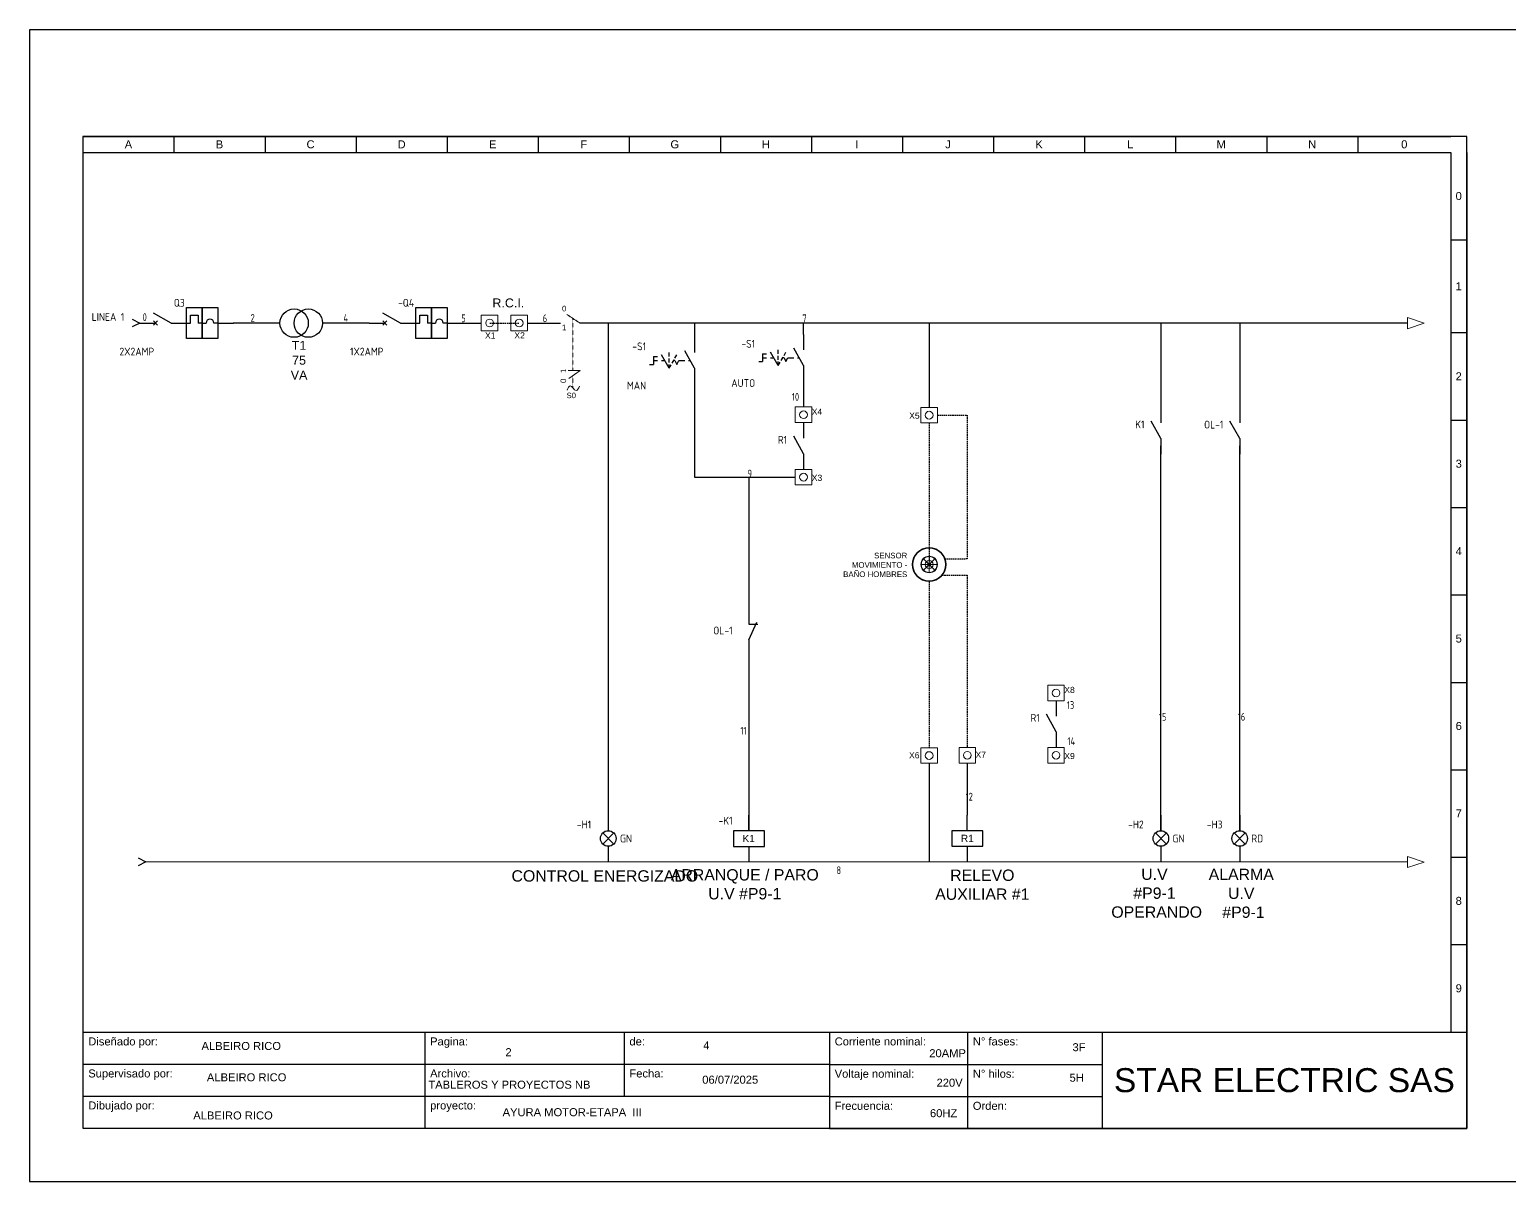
# Model space of a CAD drawing. Header units: millimetres. Extents: x 691 to 18605, y 670 to 10026.
# Drawn here: x 1794 to 2838, y 7249 to 8061 of the extents above; entities that cross this region are included whole.
import ezdxf
from ezdxf.enums import TextEntityAlignment as Align

# ---------------------------------------------------------------- set-up
doc = ezdxf.new("R2010")
doc.units = ezdxf.units.MM
for name, pattern in [('DASHED2', [0.375, 0.25, -0.125]), ('DASHEDX2', [1.5, 1, -0.5]), ('HIDDEN', [0.375, 0.25, -0.125])]:
    doc.linetypes.add(name, pattern=pattern)
for name, color, linetype in [('-DIAGRAMA', 7, 'Continuous'), ('-Electrico', 5, 'Continuous'), ('DESC', 150, 'Continuous'), ('MISC', 7, 'Continuous'), ('SYMS', 7, 'Continuous'), ('TAGS', 150, 'Continuous'), ('WIRENO', 72, 'Continuous'), ('YEL_14_THHN', 2, 'Continuous')]:
    doc.layers.add(name, color=color, linetype=linetype)
doc.styles.get("Standard").update_dxf_attribs({"font": 'arial.ttf'})
doc.styles.add('WD_IEC', font='ISOCP2.shx', dxfattribs={"width": 0.9, "height": 4})

# ---------------------------------------------------------------- blocks, each defined once
blk = doc.blocks.new('*T3')
at = {"color": 0, "linetype": 'ByBlock', "lineweight": -2}
for p, q in [((0, 0), (139.92, 0)), ((0, 0), (0, -18)), ((64.08, 0), (64.08, -18)), ((101.44, 0), (101.44, -12)), ((139.92, 0), (139.92, -18)), ((0, -6), (139.92, -6)), ((0, -12), (139.92, -12)), ((0, -18), (139.92, -18))]:
    blk.add_line(p, q, dxfattribs=at)
at = {"color": 0, "char_height": 1.5, "attachment_point": 1}
for s, insert, width in [('{\\fArial|b0|i0|c162|p34;Diseñado por:}', (1, -1), 62.0824), ('{\\fArial|b0|i0|c162|p34;Pagina:}', (65.08, -1), 35.3574), ('{\\fArial|b0|i0|c162|p34;de}:', (102.44, -1), 36.4813), ('{\\fArial|b0|i0|c162|p34;Supervisado por:}', (1, -7), 62.0824), ('{\\fArial|b0|i0|c162|p34;Archivo:}', (65.08, -7), 35.3574), ('Fecha:', (102.44, -7), 36.4813), ('Dibujado por:', (1, -13), 62.0824), ('{\\fArial|b0|i0|c162|p34;proyecto:}', (65.08, -13), 73.8387)]:
    blk.add_mtext(s, dxfattribs=dict(at, insert=insert, width=width))
blk = doc.blocks.new('*T4')
at = {"color": 0, "linetype": 'ByBlock', "lineweight": -2}
for p, q in [((0, 0), (119.48, 0)), ((0, 0), (0, -18.07)), ((25.89, 0), (25.89, -18.07)), ((51.13, 0), (51.13, -18.07)), ((119.48, 0), (119.48, -18.07)), ((0, -6.05), (51.13, -6.05)), ((0, -12.07), (51.13, -12.07)), ((0, -18.07), (119.48, -18.07))]:
    blk.add_line(p, q, dxfattribs=at)
at = {"color": 0}
for s, insert, char_height, width, attachment_point in [('Corriente nominal:', (1, -1), 1.5, 23.894, 1), ('{\\fArial|b0|i0|c162|p34;N° fases:}', (26.89, -1), 1.5, 23.2313, 1), ('Voltaje nominal:', (1, -7.05), 1.5, 23.894, 1), ('{\\fArial|b0|i0|c162|p34;N° hilos:}', (26.89, -7.05), 1.5, 23.2313, 1), ('{\\fArial|b0|i0|c162|p34;STAR ELECTRIC SAS}', (85.3, -9.04), 4.5, 66.3536, 5), ('Frecuencia:', (1, -13.07), 1.5, 23.894, 1), ('{\\fArial|b0|i0|c162|p34;Orden}:', (26.89, -13.07), 1.5, 23.2313, 1)]:
    blk.add_mtext(s, dxfattribs=dict(at, insert=insert, char_height=char_height, width=width, attachment_point=attachment_point))
blk = doc.blocks.new('CAJETIN')
for p, q in [((0, 185.97), (-259.4, 185.97)), ((-259.4, 185.97), (-259.4, 0.07)), ((-259.4, 185.97), (-2.99, 185.97)), ((-259.4, 185.97), (-259.4, 182.97)), ((-242.33, 185.97), (-242.33, 182.97)), ((-225.26, 185.97), (-225.26, 182.97)), ((-208.19, 185.97), (-208.19, 182.97)), ((-191.12, 185.97), (-191.12, 182.97)), ((-174.05, 185.97), (-174.05, 182.97)), ((-156.98, 185.97), (-156.98, 182.97)), ((-139.91, 185.97), (-139.91, 182.97)), ((-122.84, 185.97), (-122.84, 182.97)), ((-105.77, 185.97), (-105.77, 182.97)), ((-88.7, 185.97), (-88.7, 182.97)), ((-71.64, 185.97), (-71.64, 182.97)), ((-54.57, 185.97), (-54.57, 182.97)), ((-37.5, 185.97), (-37.5, 182.97)), ((-20.43, 185.97), (-20.43, 182.97)), ((0, 0.07), (0, 185.97)), ((-259.4, 182.97), (-2.99, 182.97)), ((-3, 182.97), (-3, 18.07)), ((0, 182.97), (0, 18.07)), ((-3, 166.58), (0, 166.58)), ((-3, 149.19), (0, 149.19)), ((-3, 132.8), (0, 132.8)), ((-3, 116.41), (0, 116.41)), ((-3, 100.02), (0, 100.02)), ((-3, 83.63), (0, 83.63)), ((-3, 67.24), (0, 67.24)), ((-3, 50.85), (0, 50.85)), ((-3, 34.46), (0, 34.46)), ((-3, 18.07), (0, 18.07)), ((-259.4, 0.07), (0, 0.07))]:
    blk.add_line(p, q)
blk.add_lwpolyline([(-269.4, -9.93), (10, -9.93), (10, 205.97), (-269.4, 205.97)], close=True)
for name, p in [('*T3', (-259.4, 18.07)), ('*T4', (-119.48, 18.07))]:
    blk.add_blockref(name, p)
blk.add_text('0', height=1.5).set_placement((-2.08, 174.04))
at = {"char_height": 1.5, "attachment_point": 5}
for s, insert, width in [('A', (-250.87, 184.47), 17.0695), ('B', (-233.8, 184.47), 17.0695), ('C', (-216.73, 184.47), 17.0695), ('D', (-199.66, 184.47), 17.0695), ('E', (-182.59, 184.47), 17.0695), ('F', (-165.52, 184.47), 17.0695), ('G', (-148.45, 184.47), 17.0695), ('H', (-131.38, 184.47), 17.0695), ('I', (-114.31, 184.47), 17.0695), ('J', (-97.24, 184.47), 17.0695), ('K', (-80.17, 184.47), 17.0695), ('L', (-63.1, 184.47), 17.0695), ('M', (-46.03, 184.47), 17.0695), ('N', (-28.96, 184.47), 17.0695), ('0', (-11.71, 184.47), 17.4362), ('1', (-1.5, 157.89), 3), ('2', (-1.5, 141), 3), ('3', (-1.5, 124.61), 3), ('4', (-1.5, 108.22), 3), ('5', (-1.5, 91.83), 3), ('6', (-1.5, 75.44), 3), ('7', (-1.5, 59.05), 3), ('8', (-1.5, 42.66), 3), ('9', (-1.5, 26.27), 3)]:
    blk.add_mtext(s, dxfattribs=dict(at, insert=insert, width=width))
for tag, p in [('DISEÑADO_POR', (-230.86, 14.78)), ('SUPERVISADO_POR', (-229.59, 8.32)), ('DIBUJADO_POR', (-231.25, 2.42))]:
    blk.add_attdef(tag, text='', height=1.5).set_placement(p, align=Align.MIDDLE)
for tag, p in [('PAGINA', (-180.19, 13.54)), ('DE', (-143.12, 14.83)), ('A', (-97.02, 13.49)), ('F', (-73.9, 14.47)), ('ARCHIVO', (-179.45, 8.2)), ('FECHA', (-143.31, 8.38)), ('V', (-96.96, 8.58)), ('H', (-74.46, 8.76)), ('PROYECTO', (-180.75, 3.04)), ('HZ', (-98.06, 2.87)), ('OR', (-74.83, 2.5))]:
    blk.add_attdef(tag, p, '', height=1.5)
blk = doc.blocks.new('HCB11Q9')
for p, q in [((-1.84, 0.66), (-3.16, -0.66)), ((-3.16, 0.66), (-1.84, -0.66)), ((2.5, 0), (-3.12, 3.13)), ((2.5, 0), (7.5, 0)), ((7.5, 0), (8.75, 0)), ((8.75, 0), (8.75, 2.5)), ((8.75, 2.5), (11.25, 2.5)), ((11.25, 2.5), (11.25, 0)), ((12.5, 0), (11.25, 0)), ((12.5, 0), (13.75, 0)), ((17.5, 0), (16.25, 0)), ((17.5, 0), (22.5, 0)), ((-7.5, 0), (-2.5, 0))]:
    blk.add_line(p, q)
for points in [[(7.5, 5), (12.5, 5), (12.5, -5), (7.5, -5)], [(12.5, 5), (17.5, 5), (17.5, -5), (12.5, -5)]]:
    blk.add_lwpolyline(points, close=True)
blk.add_arc((15, 0), 1.25, 0, 180)
at = {"style": 'WD_IEC'}
for tag, height, p in [('INST', 2.5, (6.95, 11.75)), ('LOC', 2.5, (6.95, 8.6)), ('TAG1', 2.5, (6.95, 5.23)), ('TERM02', 2, (22.5, 1)), ('XREF', 2.5, (-2.89, -6.93)), ('DESC1', 2.5, (-2.89, -10.4)), ('DESC2', 2.5, (-2.11, -14.11)), ('DESC3', 2.5, (-2.11, -17.81))]:
    blk.add_attdef(tag, text='', height=height, dxfattribs=at).set_placement(p, align=Align.RIGHT)
at = {"style": 'WD_IEC', "flags": 1}
for tag, p, height in [('X4TERM01', (-7.5, 0), 0.32), ('X1TERM02', (22.5, 0), 0.32), ('ASSYCODE', (17.86, -5.81), 1), ('FAMILY', (17.86, -7.31), 1), ('CATDESC', (17.86, -8.81), 1)]:
    blk.add_attdef(tag, p, '', height=height, dxfattribs=at)
at = {"style": 'WD_IEC'}
for tag, p, height in [('TERM01', (-7.5, 1), 2), ('RATING1', (-14.85, -3.47), 2.5)]:
    blk.add_attdef(tag, p, '', height=height, dxfattribs=at)
at = {"style": 'WD_IEC', "flags": 1}
for tag, p in [('X2LINK', (-0.31, 2)), ('X8LINK', (-0.31, 0.5))]:
    blk.add_attdef(tag, p, '', height=0.32, rotation=360, dxfattribs=at)
at = {"style": 'WD_IEC', "flags": 9}
for tag, p in [('MFG', (21.31, -1.98)), ('CAT', (21.31, -3.99))]:
    blk.add_attdef(tag, text='', height=1.5, dxfattribs=at).set_placement(p, align=Align.RIGHT)
blk = doc.blocks.new('HA1X3Y')
blk.add_lwpolyline([(-2.5, 1.25), (0, 0), (-2.5, -1.25)])
at = {"style": 'WD_IEC'}
blk.add_attdef('DESC1', text='', height=2.5, dxfattribs=at).set_placement((-5, 0.675), align=Align.RIGHT)
at = {"style": 'WD_IEC', "flags": 1}
blk.add_attdef('X1TERM01', (0, 0), '', height=0.32, dxfattribs=at)
at = {"style": 'WD_IEC'}
blk.add_attdef('DESC2', text='', height=2.5, dxfattribs=at).set_placement((-5, -0.675), align=Align.TOP_RIGHT)
blk = doc.blocks.new('WD_WNV')
at = {"linetype": 'Continuous', "style": 'WD_IEC', "width": 0.8}
blk.add_attdef('WIRENO', text='', height=2.5, dxfattribs=at).set_placement((-1.6, 0), align=Align.MIDDLE_RIGHT)
at = {"style": 'WD_IEC', "flags": 1}
for tag, p in [('W08USER', (-1, 0.375)), ('W04USER', (-1, 0.875)), ('W05USER', (-1, 0.75)), ('W09USER', (-1, 0.25)), ('W03USER', (-1, 1)), ('W06USER', (-1, 0.625)), ('W07USER', (-1, 0.5)), ('W02USER', (-1, 1.125)), ('W01USER', (-1, 1.25)), ('W10USER', (-1, 0.125))]:
    blk.add_attdef(tag, text='', height=0.08, dxfattribs=at).set_placement(p, align=Align.CENTER)
blk = doc.blocks.new('VLT1G')
for p, q in [((0, 7.5), (0, 2.5)), ((-1.77, -1.77), (1.77, 1.77)), ((1.77, -1.77), (-1.77, 1.77)), ((0, -2.5), (0, -7.5))]:
    blk.add_line(p, q)
blk.add_circle((0, 0), 2.5)
at = {"style": 'WD_IEC'}
for tag, p in [('INST', (-5.5, 10.25)), ('TAG1', (-5.5, 3.25)), ('LOC', (-5.5, 6.75)), ('DESC1', (-5.5, -6.35)), ('DESC2', (-5.5, -9.85)), ('DESC3', (-5.5, -13.35))]:
    blk.add_attdef(tag, text='', height=2.5, dxfattribs=at).set_placement(p, align=Align.RIGHT)
blk.add_attdef('TERM01', text='', height=2, rotation=90, dxfattribs=at).set_placement((-1, 7.5), align=Align.RIGHT)
at = {"style": 'WD_IEC', "flags": 1}
for tag, p, height in [('X2TERM01', (0, 7.5), 0.32), ('X4LINK', (-3, 0), 0.32), ('X1LINK', (3, 0), 0.32), ('ASSYCODE', (1, -4), 1), ('FAMILY', (1, -5.5), 1), ('X8TERM02', (0, -7.5), 0.32), ('CATDESC', (1, -7), 1)]:
    blk.add_attdef(tag, p, '', height=height, dxfattribs=at)
at = {"style": 'WD_IEC', "flags": 9}
for tag, p in [('MFG', (-6, -0.25)), ('CAT', (-6, -2.75))]:
    blk.add_attdef(tag, text='', height=1.5, dxfattribs=at).set_placement(p, align=Align.RIGHT)
at = {"style": 'WD_IEC'}
blk.add_attdef('TERM02', (-1, -7.5), '', height=2, rotation=90, dxfattribs=at)
at = {"lineweight": 13, "style": 'WD_IEC'}
blk.add_attdef('COLOR', text='', height=2.5, dxfattribs=at).set_placement((3.75, 0), align=Align.MIDDLE_LEFT)
at = {"lineweight": 15, "style": 'WD_IEC'}
for tag, p in [('WDTAGALT', (-5.5, -21)), ('XREF', (-5.5, -18))]:
    blk.add_attdef(tag, text='', height=2.5, dxfattribs=at).set_placement(p, align=Align.RIGHT)
blk = doc.blocks.new('VSS113')
for p, q in [((0, 7.5), (0, 2.5)), ((-13.12, 1.25), (-11.88, 1.25)), ((-13.12, 1.25), (-13.12, -1.25)), ((-13.12, 0), (-11.88, 0)), ((-8.12, -2.5), (-10.62, 1.83)), ((-10.62, 0), (-9.57, 0)), ((-8.12, 1.25), (-8.12, 2.5)), ((-8.12, -0.63), (-8.12, 0.62)), ((-7.19, -0.88), (-6.56, 0.21)), ((-6.25, 0), (-6.68, 0)), ((-6.25, 0.75), (-5.62, 1.83)), ((-6.25, 0), (-5.62, -1.25)), ((-5.62, -1.25), (-5, 0)), ((-5, 0), (-3.12, 0)), ((0, -2.5), (-3.12, 3.12)), ((-1.88, 0), (-1.39, 0)), ((-14.38, -1.25), (-13.12, -1.25)), ((-8.12, -2.5), (-8.12, -1.25)), ((-8.12, -2.5), (-7.5, -1.42)), ((0, -2.5), (0, -7.5))]:
    blk.add_line(p, q)
at = {"style": 'WD_IEC'}
for tag, p in [('INST', (-15.5, 9.25)), ('TAG1', (-15.5, 3.25)), ('LOC', (-15.5, 6.25)), ('DESC1', (-15.5, -9.35)), ('DESC3', (-15.5, -15.35)), ('DESC2', (-15.5, -12.35))]:
    blk.add_attdef(tag, text='', height=2.5, dxfattribs=at).set_placement(p, align=Align.RIGHT)
at = {"style": 'WD_IEC', "flags": 8}
for tag, p in [('POS1', (-10.62, 3.5)), ('POS2', (-8.12, 3.5)), ('POS3', (-5.62, 3.5))]:
    blk.add_attdef(tag, text='', height=2, rotation=90, dxfattribs=at).set_placement(p, align=Align.MIDDLE_LEFT)
at = {"style": 'WD_IEC'}
blk.add_attdef('TERM01', text='', height=2, rotation=90, dxfattribs=at).set_placement((-1, 7.5), align=Align.RIGHT)
at = {"style": 'WD_IEC', "flags": 1}
for tag, p, height in [('X2TERM01', (0, 7.5), 0.32), ('CONTACT', (0.5, 4.5), 1), ('X1LINK', (0, 0), 0.32), ('COMMON', (1.75, 3.25), 1), ('X8TERM02', (0, -7.5), 0.32), ('ASSYCODE', (1, -9), 1), ('FAMILY', (1, -10.5), 1), ('CATDESC', (1, -12), 1)]:
    blk.add_attdef(tag, p, '', height=height, dxfattribs=at)
at = {"style": 'WD_IEC', "flags": 9}
for tag, p in [('MFG', (-16, -0.25)), ('CAT', (-16, -2.75))]:
    blk.add_attdef(tag, text='', height=1.5, dxfattribs=at).set_placement(p, align=Align.RIGHT)
at = {"style": 'WD_IEC'}
blk.add_attdef('TERM02', (-1, -7.5), '', height=2, rotation=90, dxfattribs=at)
at = {"lineweight": 15, "style": 'WD_IEC'}
blk.add_attdef('XREF', text='', height=2.5, dxfattribs=at).set_placement((-15.5, -6.35), align=Align.RIGHT)
blk.add_attdef('STATE', (1.25, -6.35), '', height=2.5, dxfattribs=at)
blk = doc.blocks.new('VCR21')
for p, q in [((0, 7.5), (0, 2.5)), ((0, -2.5), (-3.12, 3.12)), ((0, -2.5), (0, -7.5))]:
    blk.add_line(p, q)
at = {"style": 'WD_IEC'}
for tag, p in [('INST', (-5.25, 6.75)), ('LOC', (-5.25, 3.75)), ('TAG2', (-5.25, 0.75)), ('DESC1', (-5.25, -6.75)), ('XREF', (-5.25, -3.75)), ('DESC2', (-5.25, -9.75)), ('DESC3', (-5.25, -12.75))]:
    blk.add_attdef(tag, text='', height=2.5, dxfattribs=at).set_placement(p, align=Align.RIGHT)
blk.add_attdef('TERM01', text='', height=2, rotation=90, dxfattribs=at).set_placement((-1, 7.5), align=Align.RIGHT)
at = {"style": 'WD_IEC', "flags": 1}
for tag, p, height in [('X2TERM01', (0, 7.5), 0.32), ('X4LINK', (-2.75, 0), 0.32), ('X1LINK', (-0.5, 0), 0.32), ('CONTACT', (4, -3.5), 1), ('FAMILY', (4, -5), 1), ('COMMON', (5.25, -4.75), 1), ('X8TERM02', (0, -7.5), 0.32)]:
    blk.add_attdef(tag, p, '', height=height, dxfattribs=at)
at = {"style": 'WD_IEC'}
blk.add_attdef('TERM02', (-1, -7.5), '', height=2, rotation=90, dxfattribs=at)
blk = doc.blocks.new('VCR22')
for p, q in [((0, 7.5), (0, 2.5)), ((0, -2.5), (2.5, 3.12)), ((0, 2.5), (2.87, 2.5)), ((0, -2.5), (0, -7.5))]:
    blk.add_line(p, q)
at = {"style": 'WD_IEC'}
for tag, p in [('INST', (-5.25, 5.25)), ('LOC', (-5.25, 2.25)), ('TAG2', (-5.25, -0.75)), ('DESC1', (-5.25, -6.75)), ('XREF', (-5.25, -3.75)), ('DESC2', (-5.25, -9.75)), ('DESC3', (-5.25, -12.75))]:
    blk.add_attdef(tag, text='', height=2.5, dxfattribs=at).set_placement(p, align=Align.RIGHT)
blk.add_attdef('TERM01', text='', height=2, rotation=90, dxfattribs=at).set_placement((-1, 7.5), align=Align.RIGHT)
at = {"style": 'WD_IEC', "flags": 1}
for tag, p, height in [('X2TERM01', (0, 7.5), 0.32), ('X4LINK', (-0.55, 0), 0.32), ('X1LINK', (1.92, 0), 0.32), ('CONTACT', (4, -3.5), 1), ('FAMILY', (4, -5), 1), ('COMMON', (5.25, -4.75), 1), ('X8TERM02', (0, -7.5), 0.32)]:
    blk.add_attdef(tag, p, '', height=height, dxfattribs=at)
at = {"style": 'WD_IEC'}
blk.add_attdef('TERM02', (-1, -7.5), '', height=2, rotation=90, dxfattribs=at)
blk = doc.blocks.new('VMS1')
for p, q in [((0, 2.5), (0, 7.5)), ((0, -2.5), (0, -7.5))]:
    blk.add_line(p, q)
blk.add_lwpolyline([(-5, 2.5), (-5, -2.5), (5, -2.5), (5, 2.5)], close=True)
at = {"style": 'WD_IEC'}
for tag, p in [('INST', (-5.25, 10.5)), ('LOC', (-5.25, 7.5)), ('TAG1', (-5.25, 4.5)), ('DESC1', (-5.25, -6.85)), ('DESC2', (-5.25, -9.85)), ('DESC3', (-5.25, -12.85))]:
    blk.add_attdef(tag, text='', height=2.5, dxfattribs=at).set_placement(p, align=Align.RIGHT)
blk.add_attdef('TERM01', text='', height=2, rotation=90, dxfattribs=at).set_placement((-1, 7.5), align=Align.RIGHT)
at = {"style": 'WD_IEC', "flags": 1}
for tag, p, height in [('X2TERM01', (0, 7.5), 0.32), ('X4LINK', (-5, 0), 0.32), ('X1LINK', (5, 0), 0.32), ('ASSYCODE', (1, -4), 1), ('FAMILY', (1, -5.5), 1), ('X8TERM02', (0, -7.5), 0.32), ('CATDESC', (1, -7), 1)]:
    blk.add_attdef(tag, p, '', height=height, dxfattribs=at)
at = {"style": 'WD_IEC', "flags": 9}
for tag, p in [('MFG', (-6, 1)), ('CAT', (-6, -1.5))]:
    blk.add_attdef(tag, text='', height=1.5, dxfattribs=at).set_placement(p, align=Align.RIGHT)
at = {"style": 'WD_IEC'}
blk.add_attdef('TERM02', (-1, -7.5), '', height=2, rotation=90, dxfattribs=at)
at = {"lineweight": 9, "style": 'WD_IEC'}
for tag, p in [('NO', (-5.5, -16.5)), ('NC', (-5.5, -19.5))]:
    blk.add_attdef(tag, text='', height=2.5, dxfattribs=at).set_placement(p, align=Align.TOP_RIGHT)
for tag, p in [('XREFNO', (-4, -16.5)), ('XREFNC', (-4, -19.5))]:
    blk.add_attdef(tag, text='', height=2.5, dxfattribs=at).set_placement(p, align=Align.TOP_LEFT)

msp = doc.modelspace()

# ---------------------------------------------------------------- linework, layer by layer
at = {"layer": '-DIAGRAMA', "color": 0, "lineweight": 0}
for centre in [(2118.7, 7854.4), (2139.5, 7854.4), (2340, 7789.7), (2428.6, 7789.4), (2340, 7745.7), (2518.1, 7593.5), (2428.6, 7549.4), (2455.5, 7549.6), (2518.1, 7549.6)]:
    msp.add_circle(centre, 2.72, dxfattribs=at)
at = {"layer": '-Electrico', "color": 0, "lineweight": 0, "ltscale": 0.08}
for points in [[(2112.8, 7859.9), (2124.5, 7859.9), (2124.5, 7848.9), (2112.8, 7848.9)], [(2133.6, 7859.9), (2145.3, 7859.9), (2145.3, 7848.9), (2133.6, 7848.9)], [(2334.1, 7795.2), (2345.8, 7795.2), (2345.8, 7784.2), (2334.1, 7784.2)], [(2422.8, 7794.9), (2434.4, 7794.9), (2434.4, 7783.9), (2422.8, 7783.9)], [(2334.1, 7751.2), (2345.8, 7751.2), (2345.8, 7740.2), (2334.1, 7740.2)], [(2512.3, 7599), (2523.9, 7599), (2523.9, 7588), (2512.3, 7588)], [(2422.7, 7554.9), (2434.4, 7554.9), (2434.4, 7543.9), (2422.7, 7543.9)], [(2449.7, 7555.1), (2461.3, 7555.1), (2461.3, 7544.1), (2449.7, 7544.1)], [(2512.3, 7555.1), (2523.9, 7555.1), (2523.9, 7544.1), (2512.3, 7544.1)]]:
    msp.add_lwpolyline(points, close=True, dxfattribs=at)
at = {"color": 0, "linetype": 'DASHED2', "lineweight": 0}
msp.add_line((2182.4, 7854.3), (2173, 7860.5), dxfattribs=at)
at = {"color": 0, "linetype": 'Continuous', "lineweight": 0}
for p, q in [((2766, 7858.3), (2766, 7854.3)), ((2777.8, 7854.3), (2766, 7858.3)), ((2766, 7854.3), (2766, 7850.4)), ((2766, 7850.4), (2777.8, 7854.3)), ((2766, 7478.3), (2766, 7474.3)), ((2777.8, 7474.3), (2766, 7478.3)), ((2766, 7474.3), (2766, 7470.4)), ((2766, 7470.4), (2777.8, 7474.3))]:
    msp.add_line(p, q, dxfattribs=at)
at = {"color": 0}
for p, q in [((2099.6, 7854.4), (2112.8, 7854.4)), ((2145.3, 7854.4), (2168.6, 7854.4)), ((2202.3, 7854.3), (2202.3, 7507.3)), ((2428.6, 7854.3), (2428.6, 7794.9)), ((2592, 7854.3), (2592, 7794.9)), ((2647.6, 7854.3), (2647.6, 7794.9)), ((2263.1, 7811.5), (2263.1, 7745.7)), ((2340, 7813.4), (2340, 7795.2)), ((2428.6, 7783.9), (2428.6, 7783.9)), ((2592, 7496.4), (2592, 7767.7)), ((2647.6, 7496.4), (2647.6, 7767.7)), ((2263.1, 7745.7), (2334.1, 7745.7)), ((2301.5, 7745.7), (2301.5, 7652.9)), ((2301.5, 7620), (2301.5, 7496.3)), ((2428.6, 7543.9), (2428.6, 7543.9)), ((2428.6, 7543.9), (2428.6, 7474.4)), ((2455.5, 7544.1), (2455.5, 7544.1)), ((2455.5, 7544.1), (2455.5, 7507.3))]:
    msp.add_line(p, q, dxfattribs=at)
at = {"color": 0, "linetype": 'HIDDEN', "lineweight": 0, "ltscale": 0.5}
for p, q in [((2177.4, 7821.2), (2177.4, 7857.6)), ((2177.4, 7817.4), (2177.4, 7808.6))]:
    msp.add_line(p, q, dxfattribs=at)
at = {"color": 0, "lineweight": 0, "ltscale": 0.5}
for q in [(2174.1, 7820.8), (2174.4, 7815.3)]:
    msp.add_line((2182.6, 7820.8), q, dxfattribs=at)
at = {"color": 0, "linetype": 'DASHEDX2'}
for p, q in [((2434.4, 7789.4), (2455.5, 7789.4)), ((2455.5, 7789.4), (2455.5, 7688)), ((2428.6, 7783.9), (2428.6, 7686.3)), ((2455.5, 7688), (2439.9, 7687.8)), ((2428.6, 7672.2), (2428.6, 7554.9)), ((2437.8, 7676.6), (2455.5, 7676.6)), ((2455.5, 7676.6), (2455.5, 7555.1))]:
    msp.add_line(p, q, dxfattribs=at)
at = {"color": 0, "lineweight": 0}
msp.add_lwpolyline([(2428.6, 7689.7), (2428.6, 7678.6), (2428.6, 7684.1), (2434.2, 7684.1), (2423, 7684.1), (2428.6, 7684.1), (2432.5, 7688.1), (2428.6, 7684.1), (2424.6, 7688.1), (2428.6, 7684.1), (2424.6, 7680.2), (2428.6, 7684.1), (2432.5, 7680.2)], dxfattribs=at)
at = {"color": 0}
for centre in [(1980.8, 7854.3), (1990.8, 7854.3)]:
    msp.add_circle(centre, 10, dxfattribs=at)
at = {"color": 0, "lineweight": 0}
for radius in [11.9, 11.5, 5.86, 5.59, 2.8, 1.23]:
    msp.add_circle((2428.6, 7684.1), radius, dxfattribs=at)
at = {"color": 0, "linetype": 'DASHEDX2'}
msp.add_arc((2129.1, 8499.3), 645, 269.076, 270.924, dxfattribs=at)
at = {"color": 0, "lineweight": 0}
msp.add_spline([(2182.1, 7809.8), (2179.6, 7806.8), (2175.5, 7810.1), (2173.4, 7807.1)], degree=3, dxfattribs=at)
at = {"layer": 'YEL_14_THHN', "color": 0}
for p, q in [((1970.8, 7854.3), (1937.9, 7854.4)), ((2033.7, 7854.4), (2000.8, 7854.4)), ((2766, 7854.3), (2182.4, 7854.3)), ((2263.1, 7854.3), (2263.1, 7844.5)), ((2340, 7846.3), (2340, 7854.3)), ((2766, 7474.3), (1876.3, 7474.4))]:
    msp.add_line(p, q, dxfattribs=at)

# ---------------------------------------------------------------- block references
at = {"color": 0}
ref = msp.add_blockref('CAJETIN', (2807.7, 7286.4), dxfattribs=dict(at, xscale=3.761929394681115, yscale=3.761929394681115, zscale=3.761929394681115))
ref.add_attrib('5H', '5H', (2527.6, 7319.4), dxfattribs={"height": 5.64})
ref.add_attrib('3F', '3F', (2529.7, 7340.9), dxfattribs={"height": 5.64})
ref.add_attrib('HZ', '60HZ', dxfattribs={"height": 5.64}).set_placement((2438.8, 7297.2), align=Align.MIDDLE)
ref.add_attrib('V', '220V', dxfattribs={"height": 5.64}).set_placement((2443, 7318.7), align=Align.MIDDLE)
ref.add_attrib('A', '20AMP', dxfattribs={"height": 5.64}).set_placement((2441.6, 7339.5), align=Align.MIDDLE)
ref.add_attrib('PROYECTO', 'AYURA MOTOR-ETAPA  III', dxfattribs={"height": 5.643}).set_placement((2127.8, 7297.9), align=Align.MIDDLE_LEFT)
ref.add_attrib('ARCHIVO', 'TABLEROS Y PROYECTOS NB', dxfattribs={"height": 5.643}).set_placement((2132.6, 7317.3), align=Align.MIDDLE)
ref.add_attrib('DE', '4', (2269.3, 7342.2), dxfattribs={"height": 5.64})
ref.add_attrib('PAGINA', '2', (2129.8, 7337.4), dxfattribs={"height": 5.64})
ref.add_attrib('FECHA', '06/07/2025', (2268.6, 7318), dxfattribs={"height": 5.64})
ref.add_attrib('DIBUJADO_POR', 'ALBEIRO RICO', dxfattribs={"height": 5.643}).set_placement((1937.7, 7295.6), align=Align.MIDDLE)
ref.add_attrib('SUPERVISADO_POR', 'ALBEIRO RICO', dxfattribs={"height": 5.643}).set_placement((1947.3, 7322.5), align=Align.MIDDLE)
ref.add_attrib('DISEÑADO_POR', 'ALBEIRO RICO', dxfattribs={"height": 5.643}).set_placement((1943.5, 7344.6), align=Align.MIDDLE)
at = {"layer": 'SYMS', "color": 0}
ref = msp.add_blockref('HCB11Q9', (1888.5, 7854.4), dxfattribs=dict(at, xscale=2.197145441597592, yscale=2.197145441597592, zscale=2.197145441597592))
ref.add_attrib('TAG1', 'Q3', dxfattribs={"layer": 'TAGS', "height": 5.49, "style": 'WD_IEC'}).set_placement((1903.7, 7865.9), align=Align.RIGHT)
ref.add_attrib('DESC1', '2X2AMP', dxfattribs={"layer": 'DESC', "height": 5.49, "style": 'WD_IEC'}).set_placement((1882.1, 7831.5), align=Align.RIGHT)
ref = msp.add_blockref('HCB11Q9', (2050.2, 7854.4), dxfattribs=dict(at, xscale=2.197145441597592, yscale=2.197145441597592, zscale=2.197145441597592))
ref.add_attrib('TAG1', '-Q4', dxfattribs={"layer": 'TAGS', "height": 5.49, "style": 'WD_IEC'}).set_placement((2065.4, 7865.9), align=Align.RIGHT)
ref.add_attrib('DESC1', '1X2AMP', dxfattribs={"layer": 'DESC', "height": 5.49, "style": 'WD_IEC'}).set_placement((2043.8, 7831.5), align=Align.RIGHT)
ref = msp.add_blockref('HA1X3Y', (1872, 7854.4), dxfattribs=dict(at, xscale=2.197145441597592, yscale=2.197145441597592, zscale=2.197145441597592))
ref.add_attrib('DESC1', 'LINEA 1', dxfattribs={"layer": 'DESC', "height": 5.49, "style": 'WD_IEC'}).set_placement((1861, 7855.9), align=Align.RIGHT)
ref = msp.add_blockref('VSS113', (2263.1, 7828), dxfattribs=dict(at, xscale=2.197145441597592, yscale=2.197145441597592, zscale=2.197145441597592))
ref.add_attrib('DESC1', 'MAN', dxfattribs={"layer": 'DESC', "height": 5.49, "style": 'WD_IEC'}).set_placement((2229, 7807.5), align=Align.RIGHT)
ref.add_attrib('TAG1', '-S1', dxfattribs={"layer": 'TAGS', "height": 5.49, "style": 'WD_IEC'}).set_placement((2229, 7835.2), align=Align.RIGHT)
ref = msp.add_blockref('VSS113', (2340, 7829.9), dxfattribs=dict(at, xscale=2.197145441597592, yscale=2.197145441597592, zscale=2.197145441597592))
ref.add_attrib('DESC1', 'AUTO', dxfattribs={"layer": 'DESC', "height": 5.49, "style": 'WD_IEC'}).set_placement((2305.9, 7809.3), align=Align.RIGHT)
ref.add_attrib('TAG1', '-S1', dxfattribs={"layer": 'TAGS', "height": 5.49, "style": 'WD_IEC'}).set_placement((2305.9, 7837), align=Align.RIGHT)
ref = msp.add_blockref('VCR21', (2592, 7778.4), dxfattribs=dict(at, xscale=2.197145441597592, yscale=2.197145441597592, zscale=2.197145441597592))
ref.add_attrib('TAG2', 'K1', dxfattribs={"layer": 'TAGS', "height": 5.49, "style": 'WD_IEC'}).set_placement((2580.5, 7780.1), align=Align.RIGHT)
ref = msp.add_blockref('VCR21', (2647.6, 7778.4), dxfattribs=dict(at, xscale=2.197145441597592, yscale=2.197145441597592, zscale=2.197145441597592))
ref.add_attrib('TAG2', 'OL-1', dxfattribs={"layer": 'TAGS', "height": 5.49, "style": 'WD_IEC'}).set_placement((2636.1, 7780), align=Align.RIGHT)
ref = msp.add_blockref('VCR21', (2340, 7767.7), dxfattribs=dict(at, xscale=2.197145441597592, yscale=2.197145441597592, zscale=2.197145441597592))
ref.add_attrib('TAG2', 'R1', dxfattribs={"layer": 'TAGS', "height": 5.49, "style": 'WD_IEC'}).set_placement((2328.4, 7769.3), align=Align.RIGHT)
ref = msp.add_blockref('VCR22', (2301.5, 7636.5), dxfattribs=dict(at, xscale=2.197145441597592, yscale=2.197145441597592, zscale=2.197145441597592))
ref.add_attrib('TAG2', 'OL-1', dxfattribs={"layer": 'TAGS', "height": 5.49, "style": 'WD_IEC'}).set_placement((2290, 7634.8), align=Align.RIGHT)
ref = msp.add_blockref('VCR21', (2518.1, 7571.6), dxfattribs=dict(at, xscale=2.197145441597592, yscale=2.197145441597592, zscale=2.197145441597592))
ref.add_attrib('TAG2', 'R1', dxfattribs={"layer": 'TAGS', "height": 5.49, "style": 'WD_IEC'}).set_placement((2506.6, 7573.2), align=Align.RIGHT)
ref = msp.add_blockref('VLT1G', (2202.3, 7490.9), dxfattribs=dict(at, xscale=2.197145441597592, yscale=2.197145441597592, zscale=2.197145441597592))
ref.add_attrib('COLOR', 'GN', dxfattribs={"layer": 'MISC', "lineweight": 13, "height": 5.49, "style": 'WD_IEC'}).set_placement((2210.6, 7490.9), align=Align.MIDDLE_LEFT)
ref.add_attrib('TAG1', '-H1', dxfattribs={"layer": 'TAGS', "height": 5.49, "style": 'WD_IEC'}).set_placement((2190.3, 7498), align=Align.RIGHT)
ref = msp.add_blockref('VMS1', (2301.5, 7490.8), dxfattribs=dict(at, xscale=2.197145441597592, yscale=2.197145441597592, zscale=2.197145441597592))
ref.add_attrib('TAG1', '-K1', dxfattribs={"layer": 'TAGS', "height": 5.49, "style": 'WD_IEC'}).set_placement((2290, 7500.7), align=Align.RIGHT)
at = {"layer": 'SYMS', "color": 0, "xscale": 2.197145441597592, "yscale": 2.197145441597592, "zscale": 2.197145441597592}
for name, p in [('VMS1', (2455.5, 7490.9)), ('HA1X3Y', (1876.3, 7474.4))]:
    msp.add_blockref(name, p, dxfattribs=at)
at = {"layer": 'SYMS', "color": 0}
ref = msp.add_blockref('VLT1G', (2592, 7490.9), dxfattribs=dict(at, xscale=2.197145441597592, yscale=2.197145441597592, zscale=2.197145441597592))
ref.add_attrib('COLOR', 'GN', dxfattribs={"layer": 'MISC', "lineweight": 13, "height": 5.49, "style": 'WD_IEC'}).set_placement((2600.2, 7490.9), align=Align.MIDDLE_LEFT)
ref.add_attrib('TAG1', '-H2', dxfattribs={"layer": 'TAGS', "height": 5.49, "style": 'WD_IEC'}).set_placement((2579.9, 7498), align=Align.RIGHT)
ref = msp.add_blockref('VLT1G', (2647.6, 7490.9), dxfattribs=dict(at, xscale=2.197145441597592, yscale=2.197145441597592, zscale=2.197145441597592))
ref.add_attrib('COLOR', 'RD', dxfattribs={"layer": 'MISC', "lineweight": 13, "height": 5.49, "style": 'WD_IEC'}).set_placement((2655.8, 7490.9), align=Align.MIDDLE_LEFT)
ref.add_attrib('TAG1', '-H3', dxfattribs={"layer": 'TAGS', "height": 5.49, "style": 'WD_IEC'}).set_placement((2635.5, 7498), align=Align.RIGHT)
at = {"layer": 'WIRENO', "color": 0}
ref = msp.add_blockref('WD_WNV', (1880.5, 7858.5), dxfattribs=dict(at, xscale=2.197145441597592, yscale=2.197145441597592, zscale=2.197145441597592))
ref.add_attrib('WIRENO', '0', dxfattribs={"linetype": 'Continuous', "height": 5.49, "style": 'WD_IEC', "width": 0.8}).set_placement((1876.9, 7858.5), align=Align.MIDDLE_RIGHT)
ref = msp.add_blockref('WD_WNV', (1975.2, 7849.8), dxfattribs=dict(at, xscale=2.197145441597592, yscale=2.197145441597592, zscale=2.197145441597592))
ref.add_attrib('WIRENO', '2', dxfattribs={"linetype": 'Continuous', "height": 5.49, "style": 'WD_IEC', "width": 0.8}).set_placement((1953, 7858), align=Align.MIDDLE_RIGHT)
ref = msp.add_blockref('WD_WNV', (2035.5, 7849.9), dxfattribs=dict(at, xscale=2.197145441597592, yscale=2.197145441597592, zscale=2.197145441597592))
ref.add_attrib('WIRENO', '4', dxfattribs={"linetype": 'Continuous', "height": 5.49, "style": 'WD_IEC', "width": 0.8}).set_placement((2018.8, 7858), align=Align.MIDDLE_RIGHT)
ref = msp.add_blockref('WD_WNV', (2118.5, 7849.6), dxfattribs=dict(at, xscale=2.197145441597592, yscale=2.197145441597592, zscale=2.197145441597592))
ref.add_attrib('WIRENO', '5', dxfattribs={"linetype": 'Continuous', "height": 5.49, "style": 'WD_IEC', "width": 0.8}).set_placement((2101.8, 7857.7), align=Align.MIDDLE_RIGHT)
ref = msp.add_blockref('WD_WNV', (2175.8, 7849.6), dxfattribs=dict(at, xscale=2.197145441597592, yscale=2.197145441597592, zscale=2.197145441597592))
ref.add_attrib('WIRENO', '6', dxfattribs={"linetype": 'Continuous', "height": 5.49, "style": 'WD_IEC', "width": 0.8}).set_placement((2159.2, 7857.7), align=Align.MIDDLE_RIGHT)
ref = msp.add_blockref('WD_WNV', (2358.9, 7849.6), dxfattribs=dict(at, xscale=2.197145441597592, yscale=2.197145441597592, zscale=2.197145441597592))
ref.add_attrib('WIRENO', '7', dxfattribs={"linetype": 'Continuous', "height": 5.49, "style": 'WD_IEC', "width": 0.8}).set_placement((2342.2, 7857.7), align=Align.MIDDLE_RIGHT)
ref = msp.add_blockref('WD_WNV', (2338.6, 7805.9), dxfattribs=dict(at, xscale=2.197145441597592, yscale=2.197145441597592, zscale=2.197145441597592))
ref.add_attrib('WIRENO', '10', dxfattribs={"linetype": 'Continuous', "height": 5.49, "style": 'WD_IEC', "width": 0.8}).set_placement((2336.9, 7802.3), align=Align.MIDDLE_RIGHT)
ref = msp.add_blockref('WD_WNV', (2320.4, 7740), dxfattribs=dict(at, xscale=2.197145441597592, yscale=2.197145441597592, zscale=2.197145441597592))
ref.add_attrib('WIRENO', '9', dxfattribs={"linetype": 'Continuous', "height": 5.49, "style": 'WD_IEC', "width": 0.8}).set_placement((2303.7, 7748.2), align=Align.MIDDLE_RIGHT)
ref = msp.add_blockref('WD_WNV', (2523.7, 7588.6), dxfattribs=dict(at, xscale=2.197145441597592, yscale=2.197145441597592, zscale=2.197145441597592))
ref.add_attrib('WIRENO', '13', dxfattribs={"linetype": 'Continuous', "height": 5.49, "style": 'WD_IEC', "width": 0.8}).set_placement((2530.9, 7585), align=Align.MIDDLE_RIGHT)
ref = msp.add_blockref('WD_WNV', (2597.6, 7580.3), dxfattribs=dict(at, xscale=2.197145441597592, yscale=2.197145441597592, zscale=2.197145441597592))
ref.add_attrib('WIRENO', '15', dxfattribs={"linetype": 'Continuous', "height": 5.49, "style": 'WD_IEC', "width": 0.8}).set_placement((2595.9, 7576.7), align=Align.MIDDLE_RIGHT)
ref = msp.add_blockref('WD_WNV', (2653.2, 7580.3), dxfattribs=dict(at, xscale=2.197145441597592, yscale=2.197145441597592, zscale=2.197145441597592))
ref.add_attrib('WIRENO', '16', dxfattribs={"linetype": 'Continuous', "height": 5.49, "style": 'WD_IEC', "width": 0.8}).set_placement((2651.5, 7576.7), align=Align.MIDDLE_RIGHT)
ref = msp.add_blockref('WD_WNV', (2301.4, 7570.5), dxfattribs=dict(at, xscale=2.197145441597592, yscale=2.197145441597592, zscale=2.197145441597592))
ref.add_attrib('WIRENO', '11', dxfattribs={"linetype": 'Continuous', "height": 5.49, "style": 'WD_IEC', "width": 0.8}).set_placement((2299.8, 7566.9), align=Align.MIDDLE_RIGHT)
ref = msp.add_blockref('WD_WNV', (2523.7, 7561.1), dxfattribs=dict(at, xscale=2.197145441597592, yscale=2.197145441597592, zscale=2.197145441597592))
ref.add_attrib('WIRENO', '14', dxfattribs={"linetype": 'Continuous', "height": 5.49, "style": 'WD_IEC', "width": 0.8}).set_placement((2531.5, 7559.5), align=Align.MIDDLE_RIGHT)
ref = msp.add_blockref('WD_WNV', (2461.1, 7524), dxfattribs=dict(at, xscale=2.197145441597592, yscale=2.197145441597592, zscale=2.197145441597592))
ref.add_attrib('WIRENO', '12', dxfattribs={"linetype": 'Continuous', "height": 5.49, "style": 'WD_IEC', "width": 0.8}).set_placement((2459.4, 7520.4), align=Align.MIDDLE_RIGHT)
ref = msp.add_blockref('WD_WNV', (2380.7, 7468.7), dxfattribs=dict(at, xscale=2.197145441597592, yscale=2.197145441597592, zscale=2.197145441597592))
ref.add_attrib('WIRENO', '8', dxfattribs={"linetype": 'Continuous', "height": 5.49, "style": 'WD_IEC', "width": 0.8}).set_placement((2366.5, 7468.5), align=Align.MIDDLE_RIGHT)

# ---------------------------------------------------------------- texts
at = {"color": 0, "lineweight": 0}
for s, height, p in [('0', 3.95, (2169.7, 7862.6)), ('X1', 4.33, (2115.4, 7843.4)), ('X2', 4.33, (2136.1, 7843.5)), ('1', 3.95, (2169.7, 7849.3)), ('S0', 3.87, (2172.9, 7801.4)), ('X4', 4.33, (2345.8, 7789.7)), ('X5', 4.33, (2414.5, 7786.9)), ('X3', 4.33, (2345.8, 7743.1)), ('X8', 4.33, (2523.9, 7593.5)), ('X6', 4.33, (2414.4, 7547.4)), ('X7', 4.33, (2461.3, 7547.8)), ('X9', 4.33, (2523.9, 7546.9))]:
    msp.add_text(s, height=height, dxfattribs=at).set_placement(p)
for s, p in [('1', (2172.6, 7819.1)), ('0', (2172.6, 7812.1))]:
    msp.add_text(s, height=3.95, rotation=90, dxfattribs=at).set_placement(p)
at = {"color": 0, "linetype": 'DASHEDX2', "attachment_point": 1}
for s, width, gutter_width, heights, insert, char_height in [('\\pxqc;R.C.I.', 46.93, 31.5, [0], (2108.4, 7871.7), 6.295), ('\\pxqc;T1\\P75\\PVA', 46.93, 31.5, [0], (1960.8, 7841.8), 6.3), ('K1', 14.102, 25.3, [6.68], (2297, 7493.4), 5.06), ('R1', 14.102, 25.3, [6.68], (2451, 7493.5), 5.06)]:
    msp.add_mtext_dynamic_manual_height_columns(s, width=width, gutter_width=gutter_width, heights=heights, dxfattribs=dict(at, insert=insert, char_height=char_height))
at = {"color": 0, "lineweight": 0, "attachment_point": 2}
for s, insert, char_height, width in [('\\A1;\\pxqr;SENSOR MOVIMIENTO - BAÑO HOMBRES', (2387.7, 7692.4), 3.963, 50.946), ('\\A1;CONTROL ENERGIZADO\\P ', (2199.9, 7468.5), 8, 126.228), ('\\A1;ARRANQUE / PARO\\PU.V #P9-1', (2298.6, 7469.3), 8, 230.839), ('\\A1;RELEVO AUXILIAR #1\\P ', (2466.1, 7469), 8, 91.903), ('\\A1;U.V\\P#P9-1\\P OPERANDO', (2587.5, 7469.7), 8, 151.335), ('\\A1;ALARMA\\PU.V\\P #P9-1\\P ', (2648.7, 7469.6), 8, 177.165)]:
    msp.add_mtext(s, dxfattribs=dict(at, insert=insert, char_height=char_height, width=width))

doc.saveas('drawing.dxf')
